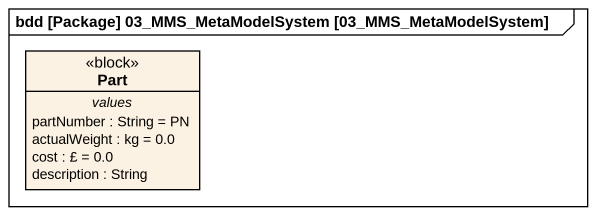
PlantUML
@startuml
mainframe bdd [Package] 03_MMS_MetaModelSystem [03_MMS_MetaModelSystem]
hide circle
hide empty members
class Part <<block>> {
  -- values --
  partNumber : String = PN
  actualWeight : kg = 0.0
  cost : £ = 0.0
  description : String
}
@enduml
